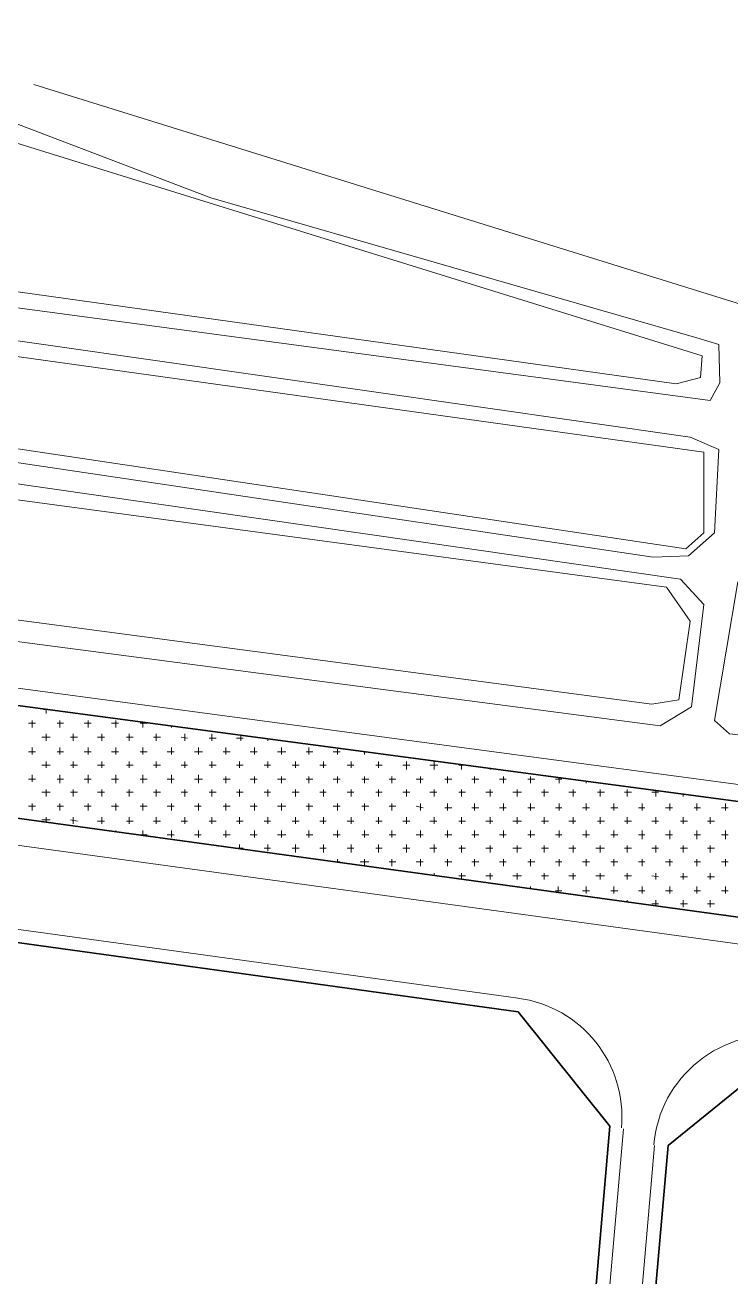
# Model space of a CAD drawing. Header units: millimetres. Extents: x -1787 to 4633, y 81 to 2259.
# Drawn here: x 2038.1 to 2199.6, y 1404.3 to 1690.7 of the extents above; entities that cross this region are included whole.
import ezdxf

# ---------------------------------------------------------------- set-up
doc = ezdxf.new("R2010")
doc.units = ezdxf.units.MM
doc.header["$MEASUREMENT"] = 0
doc.layers.get('0').update_dxf_attribs({"linetype": 'CONTINUOUS'})

msp = doc.modelspace()

# ---------------------------------------------------------------- linework, layer by layer
at = {"color": 2, "linetype": 'Continuous', "lineweight": 20, "true_color": 0x000002}
msp.add_lwpolyline([(2027.11456, 1666.45125), (2192.9983, 1615.00784), (2192.63345, 1610.0216), (2187.03913, 1608.56221), (1924.59258, 1645.29013), (1916.2011, 1651.73576), (1918.39018, 1676.66697), (1906.22862, 1678.85605), (1890.66181, 1580.469), (1880.4461, 1574.87468), (1791.66668, 1588.61724), (1785.46428, 1592.02248), (1795.07192, 1684.45037), (1780.84289, 1685.42329), (1769.53263, 1593.23864), (1760.89792, 1591.4144), (1679.90191, 1602.84627), (1673.94274, 1608.19736), (1680.26675, 1689.80146), (1667.13226, 1690.65277), (1659.71371, 1610.0216), (1653.75454, 1606.00828), (1603.28405, 1611.6026), (1597.08165, 1618.16984)], dxfattribs=at)
at = {"color": 5, "linetype": 'Continuous', "lineweight": 20, "true_color": 0x000005}
for points in [[(2032.34404, 1669.49165), (2080.62545, 1651.12768), (2191.78214, 1619.14277), (2196.76838, 1617.56177), (2197.01162, 1608.80544), (2194.82253, 1604.79212), (1919.97118, 1641.52005), (1912.79586, 1648.9386), (1916.2011, 1674.47789), (1907.20154, 1676.66697), (1892.60766, 1578.27991)], [(1609.8513, 1596.0358), (2490.34854, 1478.31186), (2612.69388, 1469.06907)], [(2609.53187, 1424.55774), (1605.47313, 1562.10503), (1605.47313, 1562.10503)], [(1937.36222, 1497.40551), (2150.91929, 1468.09614), (2150.91929, 1468.09614)], [(2174.99918, 1438.17869), (2147.8789, 1127.81558), (2147.8789, 1127.81558)], [(2155.90553, 1132.43697), (2182.05289, 1434.40861), (2182.05289, 1434.40861)]]:
    msp.add_lwpolyline(points, dxfattribs=at)
at = {"color": 4, "linetype": 'Continuous', "lineweight": 15, "true_color": 0x000004}
msp.add_lwpolyline([(3068.75254, 1464.08283), (3038.59186, 1544.34915), (2905.05788, 1546.90308), (2901.89587, 1554.0784), (2904.69303, 1627.1694), (2891.07208, 1627.1694), (2891.07208, 1552.74063), (2882.92383, 1547.75439), (2801.31974, 1549.09216), (2797.30642, 1552.4974), (2797.67127, 1627.1694), (2721.05342, 1627.1694), (2716.06717, 1629.96656), (2706.33792, 1628.38556), (2723.85058, 1564.90219), (2723.85058, 1557.11879), (2716.67525, 1553.34871), (2492.17278, 1571.10459), (2259.64367, 1608.80544), (2040.12744, 1677.03181)], dxfattribs=at)
at = {"color": 2, "linetype": 'Continuous', "lineweight": 20, "true_color": 0x000002}
for points in [[(2190.20114, 1596.40064), (2196.76838, 1593.60348), (2195.79546, 1574.50983), (2189.83629, 1569.28036), (2181.80966, 1568.91551), (1902.82338, 1610.38644), (1903.43146, 1615.61592), (1909.63385, 1633.97988), (1912.18778, 1634.9528), (1920.94411, 1634.9528)], [(1910.60678, 1603.8192), (1901.85045, 1597.25195), (1899.66137, 1573.65852), (1905.98538, 1566.72643), (2183.39066, 1530.36335), (2190.56599, 1534.74151), (2193.36315, 1558.09172), (2188.01206, 1563.92927)], [(2486.33523, 1527.56619), (2492.17278, 1525.98519), (2493.75378, 1522.9448), (2492.17278, 1497.64874), (2488.15946, 1495.45966), (2199.2007, 1528.53912), (2195.79546, 1531.57951), (2201.14655, 1563.32119), (2204.18694, 1564.65896)]]:
    msp.add_lwpolyline(points, close=True, dxfattribs=at)
at = {"color": 7, "linetype": 'Continuous', "lineweight": 15, "true_color": 0x000007}
for points in [[(2193.36315, 1592.99541), (2193.36315, 1574.50983), (2189.22821, 1570.86136), (1906.59346, 1613.1836), (1911.5797, 1631.18272), (1918.99826, 1631.18272)], [(2184.85005, 1562.10503), (2190.20114, 1554.32163), (2187.64721, 1536.32252), (2181.44481, 1535.34959), (1907.44477, 1571.71267), (1903.43146, 1577.4286), (1904.64761, 1596.0358), (1908.78254, 1599.1978)]]:
    msp.add_lwpolyline(points, close=True, dxfattribs=at)
at = {"color": 1, "linetype": 'Continuous', "lineweight": 35, "true_color": 0x000001}
for points in [[(1605.83798, 1568.30743), (1599.63558, 1576.09083), (1600.24366, 1583.02292), (1611.06745, 1591.65763), (2489.74047, 1474.66339), (2610.86964, 1465.29898), (2621.45021, 1453.50227), (2621.45021, 1440.12454), (2610.5048, 1430.39529)], [(2145.08174, 1127.81558), (2120.51538, 1105.4383), (1903.7963, 1105.68153), (1879.47317, 1132.19374), (1909.02578, 1472.47431), (1936.51091, 1494.60835), (2150.91929, 1464.93414), (2171.83718, 1438.78677)], [(2624.24736, 1378.70865), (2624.24736, 1129.63981), (2599.55939, 1105.07345), (2183.02582, 1105.4383), (2158.70269, 1131.82889), (2185.2149, 1434.40861), (2212.57842, 1456.54266), (2603.08624, 1403.03177)]]:
    msp.add_lwpolyline(points, close=True, dxfattribs=at)
at = {"color": 3, "linetype": 'Continuous', "lineweight": 15, "true_color": 0x000003}
for points in [[(2042.31652, 1534.13344), (2043.28944, 1534.13344), (2043.28944, 1534.13344)], [(2042.9246, 1533.16051), (2042.9246, 1534.13344), (2042.9246, 1534.13344)], [(2038.91128, 1530.97143), (2040.49228, 1530.97143), (2040.49228, 1530.97143)], [(2039.76259, 1529.9985), (2039.76259, 1531.57951), (2039.76259, 1531.57951)], [(2045.47853, 1530.97143), (2046.93791, 1530.97143), (2046.93791, 1530.97143)], [(2046.0866, 1529.9985), (2046.0866, 1531.57951), (2046.0866, 1531.57951)], [(2051.68092, 1530.97143), (2053.26193, 1530.97143), (2053.26193, 1530.97143)], [(2052.53223, 1529.9985), (2052.53223, 1531.57951), (2052.53223, 1531.57951)], [(2057.88332, 1530.97143), (2059.46432, 1530.97143), (2059.46432, 1530.97143)], [(2058.85625, 1529.9985), (2058.85625, 1531.57951), (2058.85625, 1531.57951)], [(2064.45057, 1530.97143), (2066.03157, 1530.97143), (2066.03157, 1530.97143)], [(2065.05864, 1529.9985), (2065.05864, 1530.97143), (2065.05864, 1530.97143)], [(2071.62589, 1529.9985), (2071.62589, 1530.36335), (2071.62589, 1530.36335)], [(2041.95167, 1527.80942), (2043.89752, 1527.80942), (2043.89752, 1527.80942)], [(2042.9246, 1526.95811), (2042.9246, 1528.53912), (2042.9246, 1528.53912)], [(2048.51892, 1527.80942), (2050.09992, 1527.80942), (2050.09992, 1527.80942)], [(2049.127, 1526.95811), (2049.127, 1528.53912), (2049.127, 1528.53912)], [(2054.72131, 1527.80942), (2056.30232, 1527.80942), (2056.30232, 1527.80942)], [(2055.69424, 1526.95811), (2055.69424, 1528.53912), (2055.69424, 1528.53912)], [(2061.28856, 1527.80942), (2062.86956, 1527.80942), (2062.86956, 1527.80942)], [(2061.89664, 1526.95811), (2061.89664, 1528.53912), (2061.89664, 1528.53912)], [(2067.49096, 1527.80942), (2069.07196, 1527.80942), (2069.07196, 1527.80942)], [(2068.09904, 1526.95811), (2068.09904, 1528.53912), (2068.09904, 1528.53912)], [(2073.81497, 1527.80942), (2075.27436, 1527.56619), (2075.27436, 1527.56619)], [(2074.66628, 1526.95811), (2074.66628, 1528.53912), (2074.66628, 1528.53912)], [(2080.2606, 1527.56619), (2081.8416, 1527.56619), (2081.8416, 1527.56619)], [(2080.86868, 1526.95811), (2080.86868, 1528.53912), (2080.86868, 1528.53912)], [(2086.463, 1527.56619), (2088.044, 1527.56619), (2088.044, 1527.56619)], [(2087.43592, 1526.95811), (2087.43592, 1528.17427), (2087.43592, 1528.17427)], [(2093.63832, 1526.95811), (2093.63832, 1527.20134), (2093.63832, 1527.20134)], [(2038.91128, 1524.40418), (2040.49228, 1524.40418), (2040.49228, 1524.40418)], [(2039.76259, 1523.79611), (2039.76259, 1525.37711), (2039.76259, 1525.37711)], [(2045.47853, 1524.40418), (2046.93791, 1524.40418), (2046.93791, 1524.40418)], [(2046.0866, 1523.79611), (2046.0866, 1525.37711), (2046.0866, 1525.37711)], [(2051.68092, 1524.40418), (2053.26193, 1524.40418), (2053.26193, 1524.40418)], [(2052.53223, 1523.79611), (2052.53223, 1525.37711), (2052.53223, 1525.37711)], [(2057.88332, 1524.40418), (2059.46432, 1524.40418), (2059.46432, 1524.40418)], [(2058.85625, 1523.79611), (2058.85625, 1525.37711), (2058.85625, 1525.37711)], [(2064.45057, 1524.40418), (2066.03157, 1524.40418), (2066.03157, 1524.40418)], [(2065.05864, 1523.79611), (2065.05864, 1525.37711), (2065.05864, 1525.37711)], [(2070.65296, 1524.40418), (2072.23397, 1524.40418), (2072.23397, 1524.40418)], [(2071.62589, 1523.79611), (2071.62589, 1525.37711), (2071.62589, 1525.37711)], [(2076.85536, 1524.40418), (2078.6796, 1524.40418), (2078.6796, 1524.40418)], [(2077.82829, 1523.79611), (2077.82829, 1525.37711), (2077.82829, 1525.37711)], [(2083.42261, 1524.40418), (2085.00361, 1524.40418), (2085.00361, 1524.40418)], [(2084.03068, 1523.79611), (2084.03068, 1525.37711), (2084.03068, 1525.37711)], [(2089.625, 1524.40418), (2091.20601, 1524.40418), (2091.20601, 1524.40418)], [(2090.59793, 1523.79611), (2090.59793, 1525.37711), (2090.59793, 1525.37711)], [(2095.8274, 1524.40418), (2097.77325, 1524.40418), (2097.77325, 1524.40418)], [(2096.80033, 1523.79611), (2096.80033, 1525.37711), (2096.80033, 1525.37711)], [(2102.39465, 1524.40418), (2103.97565, 1524.40418), (2103.97565, 1524.40418)], [(2103.00272, 1523.79611), (2103.00272, 1525.37711), (2103.00272, 1525.37711)], [(2108.59704, 1524.40418), (2110.17805, 1524.40418), (2110.17805, 1524.40418)], [(2109.56997, 1523.79611), (2109.56997, 1525.01226), (2109.56997, 1525.01226)], [(2115.77237, 1523.79611), (2115.77237, 1524.40418), (2115.77237, 1524.40418)], [(2041.95167, 1521.36379), (2043.89752, 1521.36379), (2043.89752, 1521.36379)], [(2042.9246, 1520.75572), (2042.9246, 1522.2151), (2042.9246, 1522.2151)], [(2048.51892, 1521.36379), (2050.09992, 1521.36379), (2050.09992, 1521.36379)], [(2049.127, 1520.75572), (2049.127, 1522.2151), (2049.127, 1522.2151)], [(2054.72131, 1521.36379), (2056.30232, 1521.36379), (2056.30232, 1521.36379)], [(2055.69424, 1520.75572), (2055.69424, 1522.2151), (2055.69424, 1522.2151)], [(2061.28856, 1521.36379), (2062.86956, 1521.36379), (2062.86956, 1521.36379)], [(2061.89664, 1520.75572), (2061.89664, 1522.2151), (2061.89664, 1522.2151)], [(2067.49096, 1521.36379), (2069.07196, 1521.36379), (2069.07196, 1521.36379)], [(2068.09904, 1520.75572), (2068.09904, 1522.2151), (2068.09904, 1522.2151)], [(2073.81497, 1521.36379), (2075.27436, 1521.36379), (2075.27436, 1521.36379)], [(2074.66628, 1520.75572), (2074.66628, 1522.2151), (2074.66628, 1522.2151)], [(2080.2606, 1521.36379), (2081.8416, 1521.36379), (2081.8416, 1521.36379)], [(2080.86868, 1520.75572), (2080.86868, 1522.2151), (2080.86868, 1522.2151)], [(2086.463, 1521.36379), (2088.044, 1521.36379), (2088.044, 1521.36379)], [(2087.19269, 1520.75572), (2087.19269, 1522.2151), (2087.19269, 1522.2151)], [(2092.78701, 1521.36379), (2094.2464, 1521.36379), (2094.2464, 1521.36379)], [(2093.63832, 1520.75572), (2093.63832, 1522.2151), (2093.63832, 1522.2151)], [(2099.23264, 1521.36379), (2100.81364, 1521.36379), (2100.81364, 1521.36379)], [(2099.96233, 1520.75572), (2099.96233, 1522.2151), (2099.96233, 1522.2151)], [(2105.55665, 1521.36379), (2107.01604, 1521.36379), (2107.01604, 1521.36379)], [(2106.40796, 1520.75572), (2106.40796, 1522.2151), (2106.40796, 1522.2151)], [(2111.75905, 1521.36379), (2113.34005, 1521.36379), (2113.34005, 1521.36379)], [(2112.73198, 1520.75572), (2112.73198, 1522.2151), (2112.73198, 1522.2151)], [(2118.3263, 1521.36379), (2119.78568, 1521.36379), (2119.78568, 1521.36379)], [(2118.93437, 1520.75572), (2118.93437, 1522.2151), (2118.93437, 1522.2151)], [(2124.52869, 1521.36379), (2126.1097, 1521.36379), (2126.1097, 1521.36379)], [(2125.38, 1520.39087), (2125.38, 1522.2151), (2125.38, 1522.2151)], [(2130.73109, 1521.36379), (2132.55533, 1521.36379), (2132.55533, 1521.36379)], [(2131.70402, 1520.39087), (2131.70402, 1522.2151), (2131.70402, 1522.2151)], [(2137.29834, 1521.36379), (2138.51449, 1521.36379), (2138.51449, 1521.36379)], [(2137.90641, 1520.39087), (2137.90641, 1521.36379), (2137.90641, 1521.36379)], [(2144.47366, 1520.39087), (2144.47366, 1520.75572), (2144.47366, 1520.75572)], [(2038.91128, 1518.20179), (2040.49228, 1518.20179), (2040.49228, 1518.20179)], [(2039.76259, 1517.59371), (2039.76259, 1519.17471), (2039.76259, 1519.17471)], [(2045.47853, 1518.20179), (2046.93791, 1518.20179), (2046.93791, 1518.20179)], [(2046.0866, 1517.22886), (2046.0866, 1519.17471), (2046.0866, 1519.17471)], [(2051.68092, 1518.20179), (2053.26193, 1518.20179), (2053.26193, 1518.20179)], [(2052.53223, 1517.22886), (2052.53223, 1519.17471), (2052.53223, 1519.17471)], [(2057.88332, 1518.20179), (2059.46432, 1518.20179), (2059.46432, 1518.20179)], [(2058.85625, 1517.22886), (2058.85625, 1519.17471), (2058.85625, 1519.17471)], [(2064.45057, 1518.20179), (2066.03157, 1518.20179), (2066.03157, 1518.20179)], [(2065.05864, 1517.22886), (2065.05864, 1519.17471), (2065.05864, 1519.17471)], [(2070.65296, 1518.20179), (2072.23397, 1518.20179), (2072.23397, 1518.20179)], [(2071.62589, 1517.22886), (2071.62589, 1519.17471), (2071.62589, 1519.17471)], [(2076.85536, 1518.20179), (2078.6796, 1518.20179), (2078.6796, 1518.20179)], [(2077.82829, 1517.22886), (2077.82829, 1519.17471), (2077.82829, 1519.17471)], [(2083.42261, 1518.20179), (2085.00361, 1518.20179), (2085.00361, 1518.20179)], [(2084.03068, 1517.22886), (2084.03068, 1518.80987), (2084.03068, 1518.80987)], [(2089.625, 1518.20179), (2091.20601, 1518.20179), (2091.20601, 1518.20179)], [(2090.59793, 1517.22886), (2090.59793, 1518.80987), (2090.59793, 1518.80987)], [(2095.8274, 1518.20179), (2097.77325, 1518.20179), (2097.77325, 1518.20179)], [(2096.80033, 1517.22886), (2096.80033, 1518.80987), (2096.80033, 1518.80987)], [(2102.39465, 1518.20179), (2103.97565, 1518.20179), (2103.97565, 1518.20179)], [(2103.00272, 1517.22886), (2103.00272, 1518.80987), (2103.00272, 1518.80987)], [(2108.59704, 1518.20179), (2110.17805, 1518.20179), (2110.17805, 1518.20179)], [(2109.56997, 1517.22886), (2109.56997, 1518.80987), (2109.56997, 1518.80987)], [(2115.16429, 1518.20179), (2116.74529, 1518.20179), (2116.74529, 1518.20179)], [(2115.77237, 1517.22886), (2115.77237, 1518.80987), (2115.77237, 1518.80987)], [(2121.36669, 1518.20179), (2122.94769, 1518.20179), (2122.94769, 1518.20179)], [(2121.97476, 1517.22886), (2121.97476, 1518.80987), (2121.97476, 1518.80987)], [(2127.56908, 1518.20179), (2129.15009, 1518.20179), (2129.15009, 1518.20179)], [(2128.54201, 1517.22886), (2128.54201, 1518.80987), (2128.54201, 1518.80987)], [(2134.13633, 1518.20179), (2135.71733, 1518.20179), (2135.71733, 1518.20179)], [(2134.74441, 1517.22886), (2134.74441, 1518.80987), (2134.74441, 1518.80987)], [(2140.33873, 1518.20179), (2141.91973, 1518.20179), (2141.91973, 1518.20179)], [(2140.9468, 1517.22886), (2140.9468, 1518.80987), (2140.9468, 1518.80987)], [(2146.66274, 1518.20179), (2148.12213, 1518.20179), (2148.12213, 1518.20179)], [(2147.51405, 1517.22886), (2147.51405, 1518.80987), (2147.51405, 1518.80987)], [(2153.10837, 1518.20179), (2154.68937, 1518.20179), (2154.68937, 1518.20179)], [(2153.71645, 1517.22886), (2153.71645, 1518.80987), (2153.71645, 1518.80987)], [(2159.43238, 1518.20179), (2160.89177, 1518.20179), (2160.89177, 1518.20179)], [(2160.28369, 1517.22886), (2160.28369, 1518.56663), (2160.28369, 1518.56663)], [(2041.95167, 1515.1614), (2043.89752, 1515.1614), (2043.89752, 1515.1614)], [(2042.9246, 1514.18847), (2042.9246, 1515.76947), (2042.9246, 1515.76947)], [(2048.51892, 1515.1614), (2050.09992, 1515.1614), (2050.09992, 1515.1614)], [(2049.127, 1514.18847), (2049.127, 1515.76947), (2049.127, 1515.76947)], [(2054.72131, 1515.1614), (2056.30232, 1515.1614), (2056.30232, 1515.1614)], [(2055.69424, 1514.18847), (2055.69424, 1515.76947), (2055.69424, 1515.76947)], [(2061.28856, 1515.1614), (2062.86956, 1515.1614), (2062.86956, 1515.1614)], [(2061.89664, 1514.18847), (2061.89664, 1515.76947), (2061.89664, 1515.76947)], [(2067.49096, 1515.1614), (2069.07196, 1515.1614), (2069.07196, 1515.1614)], [(2068.09904, 1514.18847), (2068.09904, 1515.76947), (2068.09904, 1515.76947)], [(2073.81497, 1515.1614), (2075.27436, 1515.1614), (2075.27436, 1515.1614)], [(2074.66628, 1514.18847), (2074.66628, 1515.76947), (2074.66628, 1515.76947)], [(2080.2606, 1515.1614), (2081.8416, 1515.1614), (2081.8416, 1515.1614)], [(2080.86868, 1514.18847), (2080.86868, 1515.76947), (2080.86868, 1515.76947)], [(2086.463, 1515.1614), (2088.044, 1515.1614), (2088.044, 1515.1614)], [(2087.19269, 1514.18847), (2087.19269, 1515.76947), (2087.19269, 1515.76947)], [(2092.78701, 1515.1614), (2094.2464, 1515.1614), (2094.2464, 1515.1614)], [(2093.63832, 1514.18847), (2093.63832, 1515.76947), (2093.63832, 1515.76947)], [(2099.23264, 1515.1614), (2100.81364, 1515.1614), (2100.81364, 1515.1614)], [(2099.96233, 1514.18847), (2099.96233, 1515.76947), (2099.96233, 1515.76947)], [(2105.55665, 1515.1614), (2107.01604, 1515.1614), (2107.01604, 1515.1614)], [(2106.40796, 1514.18847), (2106.40796, 1515.76947), (2106.40796, 1515.76947)], [(2111.75905, 1515.1614), (2113.34005, 1515.1614), (2113.34005, 1515.1614)], [(2112.73198, 1514.18847), (2112.73198, 1515.76947), (2112.73198, 1515.76947)], [(2118.3263, 1515.1614), (2119.78568, 1515.1614), (2119.78568, 1515.1614)], [(2118.93437, 1514.18847), (2118.93437, 1515.76947), (2118.93437, 1515.76947)], [(2124.52869, 1515.1614), (2126.1097, 1515.1614), (2126.1097, 1515.1614)], [(2125.38, 1514.18847), (2125.38, 1515.76947), (2125.38, 1515.76947)], [(2130.73109, 1515.1614), (2132.31209, 1515.1614), (2132.31209, 1515.1614)], [(2131.70402, 1514.18847), (2131.70402, 1515.76947), (2131.70402, 1515.76947)], [(2137.29834, 1515.1614), (2138.87934, 1515.1614), (2138.87934, 1515.1614)], [(2137.90641, 1514.18847), (2137.90641, 1515.76947), (2137.90641, 1515.76947)], [(2143.50073, 1515.1614), (2145.08174, 1515.1614), (2145.08174, 1515.1614)], [(2144.47366, 1514.18847), (2144.47366, 1515.76947), (2144.47366, 1515.76947)], [(2149.70313, 1515.1614), (2151.64898, 1515.1614), (2151.64898, 1515.1614)], [(2150.67606, 1514.18847), (2150.67606, 1515.76947), (2150.67606, 1515.76947)], [(2156.27038, 1515.1614), (2157.85138, 1515.1614), (2157.85138, 1515.1614)], [(2156.87845, 1514.18847), (2156.87845, 1515.76947), (2156.87845, 1515.76947)], [(2162.47277, 1515.1614), (2164.05378, 1515.1614), (2164.05378, 1515.1614)], [(2163.4457, 1514.18847), (2163.4457, 1515.76947), (2163.4457, 1515.76947)], [(2166.48609, 1517.22886), (2166.48609, 1517.59371), (2166.48609, 1517.59371)], [(2169.04002, 1515.1614), (2170.62102, 1515.1614), (2170.62102, 1515.1614)], [(2169.6481, 1514.18847), (2169.6481, 1515.76947), (2169.6481, 1515.76947)], [(2175.24242, 1515.1614), (2176.82342, 1515.1614), (2176.82342, 1515.1614)], [(2175.85049, 1514.18847), (2175.85049, 1515.76947), (2175.85049, 1515.76947)], [(2181.44481, 1515.1614), (2183.02582, 1515.1614), (2183.02582, 1515.1614)], [(2182.41774, 1514.18847), (2182.41774, 1515.40463), (2182.41774, 1515.40463)], [(2188.62014, 1514.18847), (2188.62014, 1514.79655), (2188.62014, 1514.79655)], [(2038.91128, 1511.99939), (2040.49228, 1511.99939), (2040.49228, 1511.99939)], [(2039.76259, 1511.02646), (2039.76259, 1512.60747), (2039.76259, 1512.60747)], [(2045.47853, 1511.99939), (2046.93791, 1511.99939), (2046.93791, 1511.99939)], [(2046.0866, 1511.02646), (2046.0866, 1512.60747), (2046.0866, 1512.60747)], [(2051.68092, 1511.99939), (2053.26193, 1511.99939), (2053.26193, 1511.99939)], [(2052.53223, 1511.02646), (2052.53223, 1512.60747), (2052.53223, 1512.60747)], [(2057.88332, 1511.99939), (2059.46432, 1511.99939), (2059.46432, 1511.99939)], [(2058.85625, 1511.02646), (2058.85625, 1512.60747), (2058.85625, 1512.60747)], [(2064.45057, 1511.99939), (2066.03157, 1511.99939), (2066.03157, 1511.99939)], [(2065.05864, 1511.02646), (2065.05864, 1512.60747), (2065.05864, 1512.60747)], [(2070.65296, 1511.99939), (2072.23397, 1511.99939), (2072.23397, 1511.99939)], [(2071.62589, 1511.02646), (2071.62589, 1512.60747), (2071.62589, 1512.60747)], [(2076.85536, 1511.99939), (2078.43636, 1511.99939), (2078.43636, 1511.99939)], [(2077.82829, 1511.02646), (2077.82829, 1512.60747), (2077.82829, 1512.60747)], [(2083.42261, 1511.99939), (2085.00361, 1511.99939), (2085.00361, 1511.99939)], [(2084.03068, 1511.02646), (2084.03068, 1512.60747), (2084.03068, 1512.60747)], [(2089.625, 1511.99939), (2091.20601, 1511.99939), (2091.20601, 1511.99939)], [(2090.59793, 1511.02646), (2090.59793, 1512.60747), (2090.59793, 1512.60747)], [(2095.8274, 1511.99939), (2097.77325, 1511.99939), (2097.77325, 1511.99939)], [(2096.80033, 1511.02646), (2096.80033, 1512.60747), (2096.80033, 1512.60747)], [(2102.39465, 1511.99939), (2103.97565, 1511.99939), (2103.97565, 1511.99939)], [(2103.00272, 1511.02646), (2103.00272, 1512.60747), (2103.00272, 1512.60747)], [(2108.59704, 1511.99939), (2110.17805, 1511.99939), (2110.17805, 1511.99939)], [(2109.56997, 1511.02646), (2109.56997, 1512.60747), (2109.56997, 1512.60747)], [(2115.16429, 1511.99939), (2116.74529, 1511.99939), (2116.74529, 1511.99939)], [(2115.77237, 1511.02646), (2115.77237, 1512.60747), (2115.77237, 1512.60747)], [(2121.36669, 1511.99939), (2122.94769, 1511.99939), (2122.94769, 1511.99939)], [(2121.97476, 1511.02646), (2121.97476, 1512.60747), (2121.97476, 1512.60747)], [(2127.56908, 1511.99939), (2129.15009, 1511.63454), (2129.15009, 1511.63454)], [(2128.54201, 1511.02646), (2128.54201, 1512.60747), (2128.54201, 1512.60747)], [(2134.74441, 1511.02646), (2134.74441, 1512.60747), (2134.74441, 1512.60747)], [(2140.9468, 1511.02646), (2140.9468, 1512.60747), (2140.9468, 1512.60747)], [(2147.51405, 1511.02646), (2147.51405, 1512.60747), (2147.51405, 1512.60747)], [(2153.71645, 1511.02646), (2153.71645, 1512.60747), (2153.71645, 1512.60747)], [(2160.28369, 1511.02646), (2160.28369, 1512.60747), (2160.28369, 1512.60747)], [(2166.48609, 1511.02646), (2166.48609, 1512.60747), (2166.48609, 1512.60747)], [(2172.8101, 1511.02646), (2172.8101, 1512.60747), (2172.8101, 1512.60747)], [(2179.25573, 1511.02646), (2179.25573, 1512.60747), (2179.25573, 1512.60747)], [(2185.57975, 1511.02646), (2185.57975, 1512.60747), (2185.57975, 1512.60747)], [(2191.78214, 1511.02646), (2191.78214, 1512.60747), (2191.78214, 1512.60747)], [(2198.34939, 1511.02646), (2198.34939, 1512.60747), (2198.34939, 1512.60747)], [(2042.9246, 1508.2293), (2042.9246, 1509.44546), (2042.9246, 1509.44546)], [(2049.127, 1507.98607), (2049.127, 1509.44546), (2049.127, 1509.44546)], [(2055.69424, 1507.98607), (2055.69424, 1509.44546), (2055.69424, 1509.44546)], [(2061.89664, 1507.98607), (2061.89664, 1509.44546), (2061.89664, 1509.44546)], [(2068.09904, 1507.98607), (2068.09904, 1509.44546), (2068.09904, 1509.44546)], [(2074.66628, 1507.98607), (2074.66628, 1509.44546), (2074.66628, 1509.44546)], [(2080.86868, 1507.98607), (2080.86868, 1509.44546), (2080.86868, 1509.44546)], [(2087.19269, 1507.98607), (2087.19269, 1509.44546), (2087.19269, 1509.44546)], [(2093.63832, 1507.98607), (2093.63832, 1509.44546), (2093.63832, 1509.44546)], [(2099.96233, 1507.98607), (2099.96233, 1509.44546), (2099.96233, 1509.44546)], [(2106.40796, 1507.98607), (2106.40796, 1509.44546), (2106.40796, 1509.44546)], [(2112.73198, 1507.98607), (2112.73198, 1509.44546), (2112.73198, 1509.44546)], [(2118.93437, 1507.98607), (2118.93437, 1509.44546), (2118.93437, 1509.44546)], [(2125.38, 1507.98607), (2125.38, 1509.44546), (2125.38, 1509.44546)], [(2131.70402, 1507.98607), (2131.70402, 1509.44546), (2131.70402, 1509.44546)], [(2134.13633, 1511.63454), (2135.71733, 1511.63454), (2135.71733, 1511.63454)], [(2137.90641, 1507.98607), (2137.90641, 1509.44546), (2137.90641, 1509.44546)], [(2140.33873, 1511.63454), (2141.91973, 1511.63454), (2141.91973, 1511.63454)], [(2144.47366, 1507.98607), (2144.47366, 1509.44546), (2144.47366, 1509.44546)], [(2146.66274, 1511.63454), (2148.12213, 1511.63454), (2148.12213, 1511.63454)], [(2150.67606, 1507.98607), (2150.67606, 1509.44546), (2150.67606, 1509.44546)], [(2153.10837, 1511.63454), (2154.68937, 1511.63454), (2154.68937, 1511.63454)], [(2156.87845, 1507.98607), (2156.87845, 1509.44546), (2156.87845, 1509.44546)], [(2159.43238, 1511.63454), (2160.89177, 1511.63454), (2160.89177, 1511.63454)], [(2163.4457, 1507.98607), (2163.4457, 1509.44546), (2163.4457, 1509.44546)], [(2165.63478, 1511.63454), (2167.21578, 1511.63454), (2167.21578, 1511.63454)], [(2169.6481, 1507.98607), (2169.6481, 1509.44546), (2169.6481, 1509.44546)], [(2172.08041, 1511.63454), (2173.66141, 1511.63454), (2173.66141, 1511.63454)], [(2175.85049, 1507.98607), (2175.85049, 1509.44546), (2175.85049, 1509.44546)], [(2178.40442, 1511.63454), (2179.86381, 1511.63454), (2179.86381, 1511.63454)], [(2182.41774, 1507.98607), (2182.41774, 1509.44546), (2182.41774, 1509.44546)], [(2184.60682, 1511.63454), (2186.18782, 1511.63454), (2186.18782, 1511.63454)], [(2188.62014, 1507.98607), (2188.62014, 1509.44546), (2188.62014, 1509.44546)], [(2191.17406, 1511.63454), (2192.63345, 1511.63454), (2192.63345, 1511.63454)], [(2194.82253, 1507.98607), (2194.82253, 1509.44546), (2194.82253, 1509.44546)], [(2197.37646, 1511.63454), (2198.95747, 1511.63454), (2198.95747, 1511.63454)], [(2041.95167, 1508.83738), (2043.89752, 1508.83738), (2043.89752, 1508.83738)], [(2048.51892, 1508.83738), (2050.09992, 1508.59415), (2050.09992, 1508.59415)], [(2054.72131, 1508.59415), (2056.30232, 1508.59415), (2056.30232, 1508.59415)], [(2058.85625, 1506.04022), (2058.85625, 1506.40507), (2058.85625, 1506.40507)], [(2061.28856, 1508.59415), (2062.86956, 1508.59415), (2062.86956, 1508.59415)], [(2065.05864, 1505.18891), (2065.05864, 1506.40507), (2065.05864, 1506.40507)], [(2067.49096, 1508.59415), (2069.07196, 1508.59415), (2069.07196, 1508.59415)], [(2071.62589, 1504.82407), (2071.62589, 1506.40507), (2071.62589, 1506.40507)], [(2073.81497, 1508.59415), (2075.27436, 1508.59415), (2075.27436, 1508.59415)], [(2077.82829, 1504.82407), (2077.82829, 1506.40507), (2077.82829, 1506.40507)], [(2080.2606, 1508.59415), (2081.8416, 1508.59415), (2081.8416, 1508.59415)], [(2084.03068, 1504.82407), (2084.03068, 1506.40507), (2084.03068, 1506.40507)], [(2086.463, 1508.59415), (2088.044, 1508.59415), (2088.044, 1508.59415)], [(2090.59793, 1504.82407), (2090.59793, 1506.40507), (2090.59793, 1506.40507)], [(2092.78701, 1508.59415), (2094.2464, 1508.59415), (2094.2464, 1508.59415)], [(2096.80033, 1504.82407), (2096.80033, 1506.40507), (2096.80033, 1506.40507)], [(2099.23264, 1508.59415), (2100.81364, 1508.59415), (2100.81364, 1508.59415)], [(2103.00272, 1504.82407), (2103.00272, 1506.40507), (2103.00272, 1506.40507)], [(2105.55665, 1508.59415), (2107.01604, 1508.59415), (2107.01604, 1508.59415)], [(2109.56997, 1504.82407), (2109.56997, 1506.40507), (2109.56997, 1506.40507)], [(2111.75905, 1508.59415), (2113.34005, 1508.59415), (2113.34005, 1508.59415)], [(2115.77237, 1504.82407), (2115.77237, 1506.40507), (2115.77237, 1506.40507)], [(2118.3263, 1508.59415), (2119.78568, 1508.59415), (2119.78568, 1508.59415)], [(2121.97476, 1504.82407), (2121.97476, 1506.40507), (2121.97476, 1506.40507)], [(2124.52869, 1508.59415), (2126.1097, 1508.59415), (2126.1097, 1508.59415)], [(2128.54201, 1504.82407), (2128.54201, 1506.40507), (2128.54201, 1506.40507)], [(2130.73109, 1508.59415), (2132.31209, 1508.59415), (2132.31209, 1508.59415)], [(2134.74441, 1504.82407), (2134.74441, 1506.40507), (2134.74441, 1506.40507)], [(2137.29834, 1508.59415), (2138.87934, 1508.59415), (2138.87934, 1508.59415)], [(2140.9468, 1504.82407), (2140.9468, 1506.40507), (2140.9468, 1506.40507)], [(2143.50073, 1508.59415), (2145.08174, 1508.59415), (2145.08174, 1508.59415)], [(2147.51405, 1504.82407), (2147.51405, 1506.40507), (2147.51405, 1506.40507)], [(2149.70313, 1508.59415), (2151.64898, 1508.59415), (2151.64898, 1508.59415)], [(2153.71645, 1504.82407), (2153.71645, 1506.40507), (2153.71645, 1506.40507)], [(2156.27038, 1508.59415), (2157.85138, 1508.59415), (2157.85138, 1508.59415)], [(2160.28369, 1504.82407), (2160.28369, 1506.40507), (2160.28369, 1506.40507)], [(2162.47277, 1508.59415), (2164.05378, 1508.59415), (2164.05378, 1508.59415)], [(2166.48609, 1504.82407), (2166.48609, 1506.40507), (2166.48609, 1506.40507)], [(2169.04002, 1508.59415), (2170.62102, 1508.59415), (2170.62102, 1508.59415)], [(2172.8101, 1504.82407), (2172.8101, 1506.40507), (2172.8101, 1506.40507)], [(2175.24242, 1508.59415), (2176.82342, 1508.59415), (2176.82342, 1508.59415)], [(2179.25573, 1504.45922), (2179.25573, 1506.40507), (2179.25573, 1506.40507)], [(2181.44481, 1508.59415), (2183.02582, 1508.59415), (2183.02582, 1508.59415)], [(2185.57975, 1504.45922), (2185.57975, 1506.40507), (2185.57975, 1506.40507)], [(2188.01206, 1508.59415), (2189.59306, 1508.59415), (2189.59306, 1508.59415)], [(2191.78214, 1504.45922), (2191.78214, 1506.40507), (2191.78214, 1506.40507)], [(2194.21446, 1508.59415), (2195.79546, 1508.59415), (2195.79546, 1508.59415)], [(2198.34939, 1504.45922), (2198.34939, 1506.40507), (2198.34939, 1506.40507)], [(2064.45057, 1505.43214), (2066.03157, 1505.43214), (2066.03157, 1505.43214)], [(2070.65296, 1505.43214), (2072.23397, 1505.43214), (2072.23397, 1505.43214)], [(2076.85536, 1505.43214), (2078.43636, 1505.43214), (2078.43636, 1505.43214)], [(2083.42261, 1505.43214), (2085.00361, 1505.43214), (2085.00361, 1505.43214)], [(2089.625, 1505.43214), (2091.20601, 1505.43214), (2091.20601, 1505.43214)], [(2095.8274, 1505.43214), (2097.77325, 1505.43214), (2097.77325, 1505.43214)], [(2102.39465, 1505.43214), (2103.97565, 1505.43214), (2103.97565, 1505.43214)], [(2108.59704, 1505.43214), (2110.17805, 1505.43214), (2110.17805, 1505.43214)], [(2115.16429, 1505.43214), (2116.74529, 1505.43214), (2116.74529, 1505.43214)], [(2121.36669, 1505.43214), (2122.94769, 1505.43214), (2122.94769, 1505.43214)], [(2127.56908, 1505.43214), (2129.15009, 1505.43214), (2129.15009, 1505.43214)], [(2134.13633, 1505.43214), (2135.71733, 1505.43214), (2135.71733, 1505.43214)], [(2140.33873, 1505.43214), (2141.91973, 1505.43214), (2141.91973, 1505.43214)], [(2146.66274, 1505.43214), (2148.12213, 1505.43214), (2148.12213, 1505.43214)], [(2153.10837, 1505.43214), (2154.68937, 1505.43214), (2154.68937, 1505.43214)], [(2159.43238, 1505.43214), (2160.89177, 1505.43214), (2160.89177, 1505.43214)], [(2165.63478, 1505.43214), (2167.21578, 1505.43214), (2167.21578, 1505.43214)], [(2172.08041, 1505.43214), (2173.66141, 1505.43214), (2173.66141, 1505.43214)], [(2178.40442, 1505.43214), (2179.86381, 1505.43214), (2179.86381, 1505.43214)], [(2184.60682, 1505.43214), (2186.18782, 1505.43214), (2186.18782, 1505.43214)], [(2191.17406, 1505.43214), (2192.63345, 1505.43214), (2192.63345, 1505.43214)], [(2197.37646, 1505.43214), (2198.95747, 1505.43214), (2198.95747, 1505.43214)], [(2080.86868, 1502.99983), (2080.86868, 1503.24306), (2080.86868, 1503.24306)], [(2086.463, 1502.39175), (2088.044, 1502.39175), (2088.044, 1502.39175)], [(2087.19269, 1502.39175), (2087.19269, 1503.24306), (2087.19269, 1503.24306)], [(2092.78701, 1502.39175), (2094.2464, 1502.39175), (2094.2464, 1502.39175)], [(2093.63832, 1501.66206), (2093.63832, 1503.24306), (2093.63832, 1503.24306)], [(2099.23264, 1502.39175), (2100.81364, 1502.39175), (2100.81364, 1502.39175)], [(2099.96233, 1501.41883), (2099.96233, 1503.24306), (2099.96233, 1503.24306)], [(2105.55665, 1502.39175), (2107.01604, 1502.39175), (2107.01604, 1502.39175)], [(2106.40796, 1501.41883), (2106.40796, 1503.24306), (2106.40796, 1503.24306)], [(2111.75905, 1502.39175), (2113.34005, 1502.39175), (2113.34005, 1502.39175)], [(2112.73198, 1501.41883), (2112.73198, 1503.24306), (2112.73198, 1503.24306)], [(2118.3263, 1502.39175), (2119.78568, 1502.39175), (2119.78568, 1502.39175)], [(2118.93437, 1501.41883), (2118.93437, 1503.24306), (2118.93437, 1503.24306)], [(2124.52869, 1502.39175), (2126.1097, 1502.39175), (2126.1097, 1502.39175)], [(2125.38, 1501.41883), (2125.38, 1503.24306), (2125.38, 1503.24306)], [(2130.73109, 1502.39175), (2132.31209, 1502.39175), (2132.31209, 1502.39175)], [(2131.70402, 1501.41883), (2131.70402, 1503.24306), (2131.70402, 1503.24306)], [(2137.29834, 1502.39175), (2138.87934, 1502.39175), (2138.87934, 1502.39175)], [(2137.90641, 1501.41883), (2137.90641, 1502.99983), (2137.90641, 1502.99983)], [(2143.50073, 1502.39175), (2145.08174, 1502.39175), (2145.08174, 1502.39175)], [(2144.47366, 1501.41883), (2144.47366, 1502.99983), (2144.47366, 1502.99983)], [(2149.70313, 1502.39175), (2151.64898, 1502.39175), (2151.64898, 1502.39175)], [(2150.67606, 1501.41883), (2150.67606, 1502.99983), (2150.67606, 1502.99983)], [(2156.27038, 1502.39175), (2157.85138, 1502.39175), (2157.85138, 1502.39175)], [(2156.87845, 1501.41883), (2156.87845, 1502.99983), (2156.87845, 1502.99983)], [(2162.47277, 1502.39175), (2164.05378, 1502.39175), (2164.05378, 1502.39175)], [(2163.4457, 1501.41883), (2163.4457, 1502.99983), (2163.4457, 1502.99983)], [(2168.67517, 1502.39175), (2170.62102, 1502.39175), (2170.62102, 1502.39175)], [(2169.6481, 1501.41883), (2169.6481, 1502.99983), (2169.6481, 1502.99983)], [(2175.24242, 1502.39175), (2176.82342, 1502.39175), (2176.82342, 1502.39175)], [(2175.85049, 1501.41883), (2175.85049, 1502.99983), (2175.85049, 1502.99983)], [(2181.44481, 1502.39175), (2183.02582, 1502.39175), (2183.02582, 1502.39175)], [(2182.41774, 1501.41883), (2182.41774, 1502.99983), (2182.41774, 1502.99983)], [(2188.01206, 1502.39175), (2189.59306, 1502.39175), (2189.59306, 1502.39175)], [(2188.62014, 1501.41883), (2188.62014, 1502.99983), (2188.62014, 1502.99983)], [(2194.21446, 1502.39175), (2195.79546, 1502.39175), (2195.79546, 1502.39175)], [(2194.82253, 1501.41883), (2194.82253, 1502.99983), (2194.82253, 1502.99983)], [(2109.56997, 1499.22975), (2109.56997, 1499.83782), (2109.56997, 1499.83782)], [(2109.56997, 1499.22975), (2110.17805, 1499.22975), (2110.17805, 1499.22975)], [(2114.79944, 1499.22975), (2116.74529, 1499.22975), (2116.74529, 1499.22975)], [(2115.77237, 1498.25682), (2115.77237, 1499.83782), (2115.77237, 1499.83782)], [(2121.36669, 1499.22975), (2122.94769, 1499.22975), (2122.94769, 1499.22975)], [(2121.97476, 1498.25682), (2121.97476, 1499.83782), (2121.97476, 1499.83782)], [(2127.56908, 1499.22975), (2129.15009, 1499.22975), (2129.15009, 1499.22975)], [(2128.54201, 1498.25682), (2128.54201, 1499.83782), (2128.54201, 1499.83782)], [(2134.13633, 1499.22975), (2135.71733, 1499.22975), (2135.71733, 1499.22975)], [(2134.74441, 1498.25682), (2134.74441, 1499.83782), (2134.74441, 1499.83782)], [(2140.33873, 1499.22975), (2141.91973, 1499.22975), (2141.91973, 1499.22975)], [(2140.9468, 1498.25682), (2140.9468, 1499.83782), (2140.9468, 1499.83782)], [(2146.66274, 1499.22975), (2148.12213, 1499.22975), (2148.12213, 1499.22975)], [(2147.51405, 1498.25682), (2147.51405, 1499.83782), (2147.51405, 1499.83782)], [(2153.10837, 1499.22975), (2154.68937, 1499.22975), (2154.68937, 1499.22975)], [(2153.71645, 1498.25682), (2153.71645, 1499.83782), (2153.71645, 1499.83782)], [(2159.43238, 1499.22975), (2160.89177, 1499.22975), (2160.89177, 1499.22975)], [(2160.28369, 1498.25682), (2160.28369, 1499.83782), (2160.28369, 1499.83782)], [(2165.63478, 1499.22975), (2167.21578, 1499.22975), (2167.21578, 1499.22975)], [(2166.48609, 1498.25682), (2166.48609, 1499.83782), (2166.48609, 1499.83782)], [(2172.08041, 1499.22975), (2173.66141, 1499.22975), (2173.66141, 1499.22975)], [(2172.8101, 1498.25682), (2172.8101, 1499.83782), (2172.8101, 1499.83782)], [(2178.40442, 1499.22975), (2179.86381, 1499.22975), (2179.86381, 1499.22975)], [(2179.25573, 1498.25682), (2179.25573, 1499.83782), (2179.25573, 1499.83782)], [(2184.60682, 1499.22975), (2186.18782, 1499.22975), (2186.18782, 1499.22975)], [(2185.57975, 1498.25682), (2185.57975, 1499.83782), (2185.57975, 1499.83782)], [(2191.17406, 1499.22975), (2192.63345, 1499.22975), (2192.63345, 1499.22975)], [(2191.78214, 1498.25682), (2191.78214, 1499.83782), (2191.78214, 1499.83782)], [(2197.37646, 1499.22975), (2198.95747, 1499.22975), (2198.95747, 1499.22975)], [(2198.34939, 1498.25682), (2198.34939, 1499.83782), (2198.34939, 1499.83782)], [(2131.70402, 1496.06774), (2131.70402, 1496.67582), (2131.70402, 1496.67582)], [(2137.29834, 1496.06774), (2138.87934, 1496.06774), (2138.87934, 1496.06774)], [(2137.90641, 1495.21643), (2137.90641, 1496.67582), (2137.90641, 1496.67582)], [(2143.50073, 1496.06774), (2145.08174, 1496.06774), (2145.08174, 1496.06774)], [(2144.47366, 1495.21643), (2144.47366, 1496.67582), (2144.47366, 1496.67582)], [(2149.70313, 1496.06774), (2151.64898, 1496.06774), (2151.64898, 1496.06774)], [(2150.67606, 1495.21643), (2150.67606, 1496.67582), (2150.67606, 1496.67582)], [(2156.27038, 1496.06774), (2157.85138, 1496.06774), (2157.85138, 1496.06774)], [(2156.87845, 1495.21643), (2156.87845, 1496.67582), (2156.87845, 1496.67582)], [(2162.47277, 1496.06774), (2164.05378, 1496.06774), (2164.05378, 1496.06774)], [(2163.4457, 1495.21643), (2163.4457, 1496.67582), (2163.4457, 1496.67582)], [(2168.67517, 1496.06774), (2170.62102, 1496.06774), (2170.62102, 1496.06774)], [(2169.6481, 1495.21643), (2169.6481, 1496.67582), (2169.6481, 1496.67582)], [(2175.24242, 1496.06774), (2176.82342, 1496.06774), (2176.82342, 1496.06774)], [(2175.85049, 1495.21643), (2175.85049, 1496.67582), (2175.85049, 1496.67582)], [(2181.44481, 1496.06774), (2183.02582, 1495.82451), (2183.02582, 1495.82451)], [(2182.41774, 1495.21643), (2182.41774, 1496.67582), (2182.41774, 1496.67582)], [(2188.01206, 1495.82451), (2189.59306, 1495.82451), (2189.59306, 1495.82451)], [(2188.62014, 1495.21643), (2188.62014, 1496.67582), (2188.62014, 1496.67582)], [(2194.21446, 1495.82451), (2195.79546, 1495.82451), (2195.79546, 1495.82451)], [(2194.82253, 1495.21643), (2194.82253, 1496.67582), (2194.82253, 1496.67582)], [(2153.71645, 1493.02735), (2153.71645, 1493.63543), (2153.71645, 1493.63543)], [(2159.43238, 1492.6625), (2160.89177, 1492.6625), (2160.89177, 1492.6625)], [(2160.04046, 1492.41927), (2160.04046, 1493.63543), (2160.04046, 1493.63543)], [(2165.63478, 1492.6625), (2167.21578, 1492.6625), (2167.21578, 1492.6625)], [(2166.48609, 1492.05442), (2166.48609, 1493.63543), (2166.48609, 1493.63543)], [(2172.08041, 1492.6625), (2173.66141, 1492.6625), (2173.66141, 1492.6625)], [(2172.8101, 1492.05442), (2172.8101, 1493.63543), (2172.8101, 1493.63543)], [(2178.40442, 1492.6625), (2179.86381, 1492.6625), (2179.86381, 1492.6625)], [(2179.25573, 1492.05442), (2179.25573, 1493.63543), (2179.25573, 1493.63543)], [(2184.60682, 1492.6625), (2186.18782, 1492.6625), (2186.18782, 1492.6625)], [(2185.57975, 1492.05442), (2185.57975, 1493.63543), (2185.57975, 1493.63543)], [(2191.17406, 1492.6625), (2192.63345, 1492.6625), (2192.63345, 1492.6625)], [(2191.78214, 1492.05442), (2191.78214, 1493.63543), (2191.78214, 1493.63543)], [(2197.37646, 1492.6625), (2198.95747, 1492.6625), (2198.95747, 1492.6625)], [(2198.34939, 1492.05442), (2198.34939, 1493.63543), (2198.34939, 1493.63543)], [(2175.85049, 1490.23019), (2175.85049, 1490.47342), (2175.85049, 1490.47342)], [(2181.44481, 1489.62211), (2183.02582, 1489.62211), (2183.02582, 1489.62211)], [(2182.41774, 1489.25726), (2182.41774, 1490.47342), (2182.41774, 1490.47342)], [(2188.01206, 1489.62211), (2189.59306, 1489.62211), (2189.59306, 1489.62211)], [(2188.62014, 1488.89242), (2188.62014, 1490.47342), (2188.62014, 1490.47342)], [(2194.21446, 1489.62211), (2195.79546, 1489.62211), (2195.79546, 1489.62211)], [(2194.82253, 1488.89242), (2194.82253, 1490.47342), (2194.82253, 1490.47342)], [(2198.34939, 1487.06818), (2198.22777, 1487.1898), (2198.22777, 1487.1898)]]:
    msp.add_lwpolyline(points, dxfattribs=at)
at = {"color": 5, "linetype": 'Continuous', "lineweight": 20, "true_color": 0x000005}
msp.add_open_spline([(2174.51272, 1438.42193), (2175.85049, 1453.13742), (2165.39155, 1466.15029), (2150.79767, 1468.09614)], degree=3, dxfattribs=at)
msp.add_open_spline([(2213.06488, 1459.46143), (2205.64633, 1460.43436), (2197.98454, 1458.36689), (2192.14699, 1453.62388), (2192.14699, 1453.62388), (2186.30944, 1449.00249), (2182.53935, 1442.0704), (2181.93128, 1434.53023)], degree=3, knots=[0, 0, 0, 0, 0.125, 0.125, 0.125, 0.125001, 1, 1, 1, 1], dxfattribs=at)

doc.saveas('drawing.dxf')
